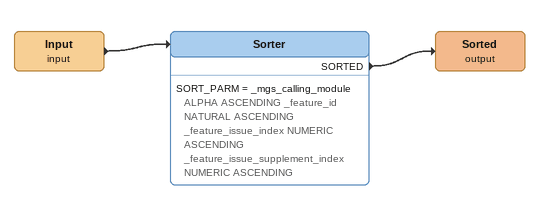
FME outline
Input (input)
    -> Sorter
Sorter
    SORT_PARM = _mgs_calling_module ALPHA ASCENDING _feature_id NATURAL ASCENDING _feature_issue_index NUMERIC ASCENDING _feature_issue_supplement_index NUMERIC ASCENDING
    SORTED -> Sorted (output)
Sorted (output)
